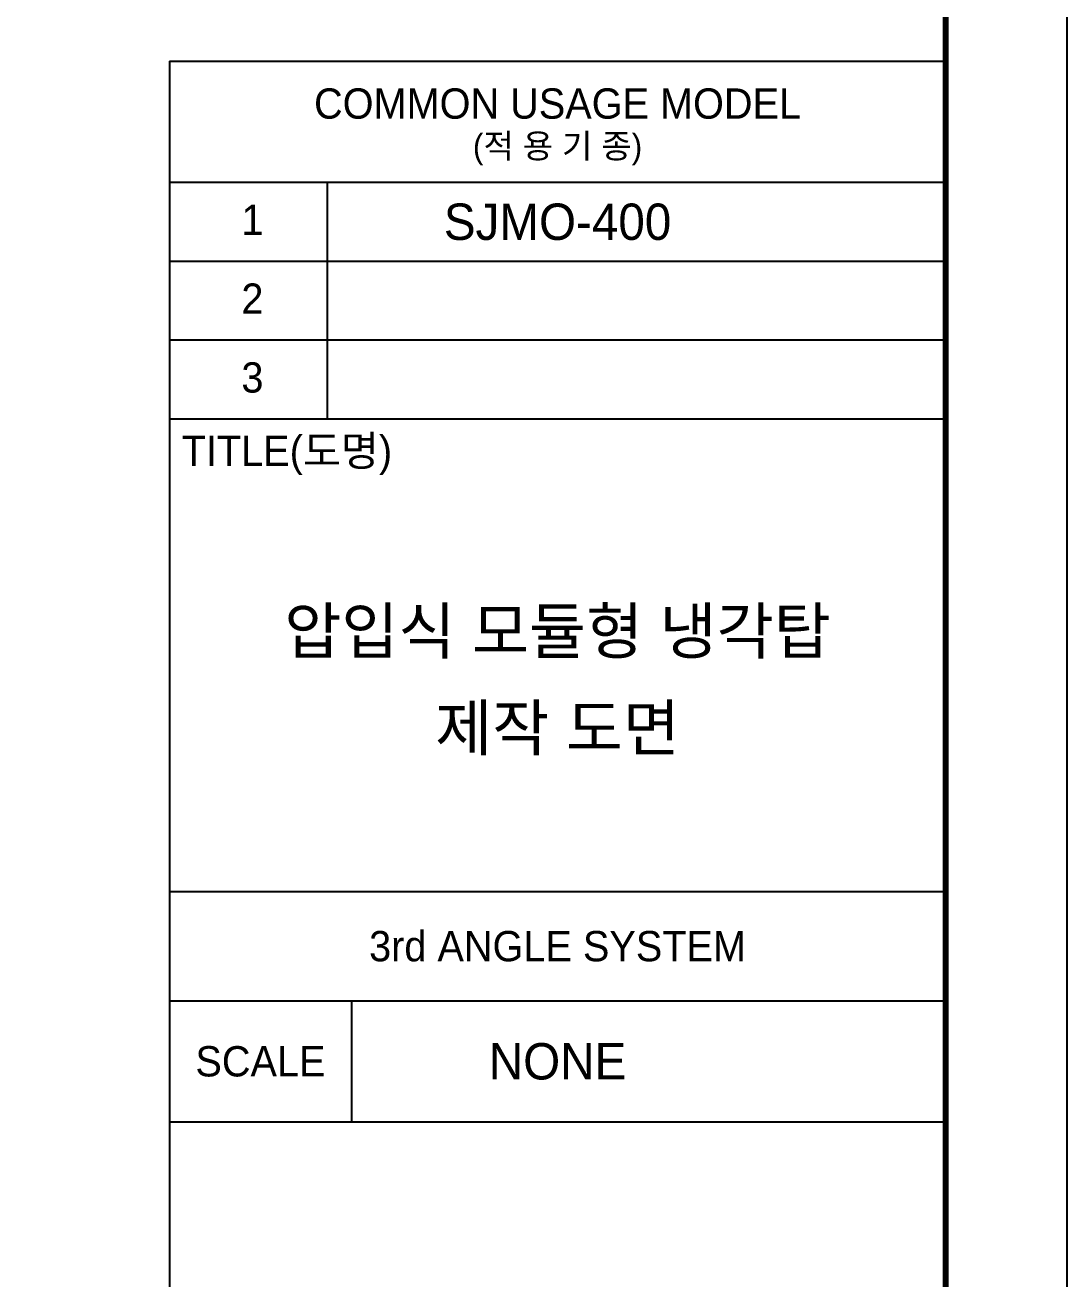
# Model space of a CAD drawing. Header units: millimetres. Extents: x 12896 to 42303, y 9438 to 30233.
# Drawn here: x 36288 to 42303, y 15463 to 22704 of the extents above; entities that cross this region are included whole.
import ezdxf
from ezdxf.enums import TextEntityAlignment as Align

# ---------------------------------------------------------------- set-up
doc = ezdxf.new("R2010")
doc.units = ezdxf.units.MM
doc.layers.add('냉각탑_form', color=1, linetype='Continuous')
doc.layers.add('냉각탑_text', color=3, linetype='Continuous')
doc.styles.add('돋움', font='Dotum.ttf')

msp = doc.modelspace()

# ---------------------------------------------------------------- linework, layer by layer
at = {"layer": 'Defpoints'}
msp.add_lwpolyline([(12895.7, 30233.4), (42302.9, 30233.4), (42302.9, 9438.3), (12895.7, 9438.3)], close=True, dxfattribs=at)
at = {"layer": '냉각탑_form'}
for p, q in [((37121.7, 22496.5), (37121.7, 10138.5)), ((37121.7, 22496.5), (41602.7, 22496.5)), ((37121.7, 21796.3), (41602.7, 21796.3)), ((38031.9, 21796.3), (38031.9, 20431)), ((37121.7, 21341.2), (41602.7, 21341.2)), ((37121.7, 20886.1), (41602.7, 20886.1)), ((37121.7, 20431), (41602.7, 20431)), ((37121.7, 17700.3), (41602.7, 17700.3)), ((37121.7, 17070.2), (41602.7, 17070.2)), ((38171.9, 17070.2), (38171.9, 16370)), ((37121.7, 16370), (41602.7, 16370))]:
    msp.add_line(p, q, dxfattribs=at)
at = {"layer": '냉각탑_form', "const_width": 35}
msp.add_lwpolyline([(13595.9, 29533.2), (13595.9, 10138.5), (41602.7, 10138.5), (41602.7, 29533.2)], close=True, dxfattribs=at)

# ---------------------------------------------------------------- texts
at = {"layer": '냉각탑_form', "style": '돋움'}
for s, height, p in [('COMMON USAGE MODEL', 175.043, (39362.2, 22251.4)), ('(적 용 기 종)', 140.03, (39362.2, 22006.4)), ('3rd ANGLE SYSTEM', 175.043, (39362.2, 17385.2)), ('SCALE', 175.04, (37646.8, 16720.1))]:
    msp.add_text(s, height=height, dxfattribs=at).set_placement(p, align=Align.MIDDLE_CENTER)
for s, height, p in [('1', 175, (37536.8, 21492.2)), ('2', 175, (37536.8, 21037.1)), ('3', 175, (37536.8, 20582)), ('TITLE(도명)', 175.04, (37192, 20158.2))]:
    msp.add_text(s, height=height, dxfattribs=at).set_placement(p)
at = {"layer": '냉각탑_text', "style": '돋움'}
for s, height, p in [('SJMO-400', 210.05, (39362.2, 21568.8)), ('압입식 모듈형 냉각탑', 262.5, (39362.2, 19205.3)), ('제작 도면', 262.5, (39362.2, 18645.3)), ('NONE', 210.05, (39362.2, 16720.1))]:
    msp.add_text(s, height=height, dxfattribs=at).set_placement(p, align=Align.MIDDLE_CENTER)

doc.saveas('drawing.dxf')
